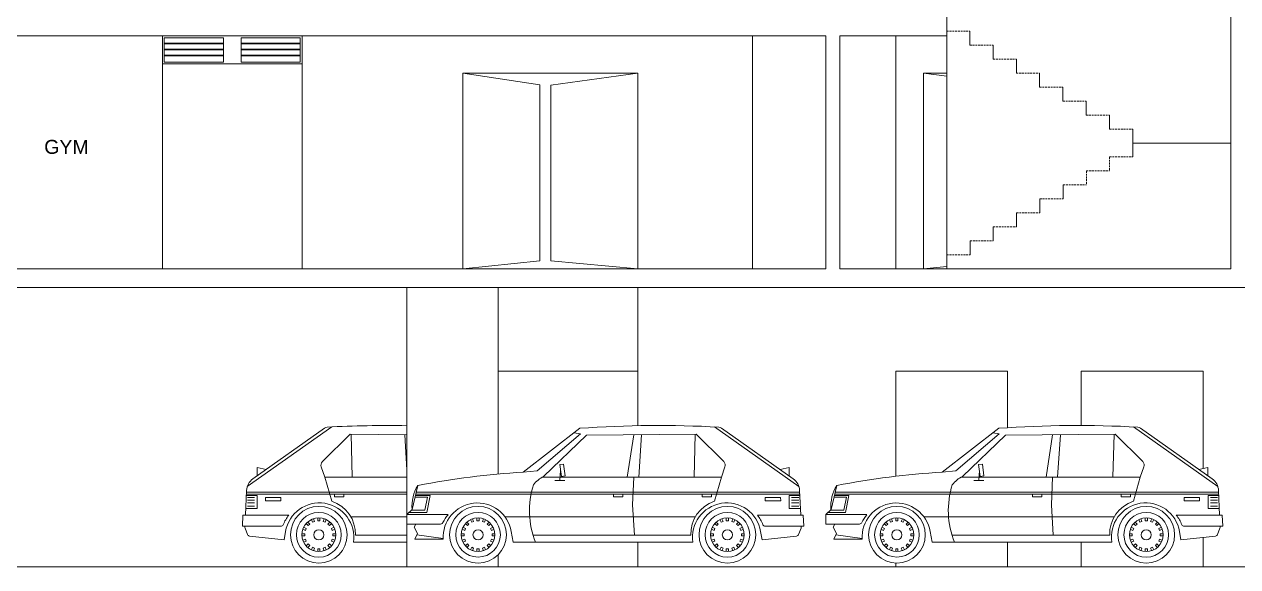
# Model space of a CAD drawing. Header units: metres. Extents: x -2 to 3328848, y -2 to 2725060.
# Drawn here: x 1663758.2 to 1663888.6, y 1363508.1 to 1363566.3 of the extents above; entities that cross this region are included whole.
import ezdxf

# ---------------------------------------------------------------- set-up
doc = ezdxf.new("R2010")
doc.units = ezdxf.units.M
doc.linetypes.add('0', pattern=[0])
doc.linetypes.add('DASHED', pattern=[70, 50, -20])
doc.layers.get('0').update_dxf_attribs({"color": 253, "lineweight": 0})
for name, color, linetype, lineweight in [('0.Vehiculos', 253, 'Continuous', 0), ('AUTOS', 253, 'Continuous', 0), ('CORTE123', 253, 'Continuous', 0), ('escalera', 253, 'DASHED', 0), ('PUERTAS', 253, 'Continuous', 0), ('TEXTURAS', 253, 'Continuous', 0)]:
    doc.layers.add(name, color=color, linetype=linetype, lineweight=lineweight)
doc.styles.get("Standard").update_dxf_attribs({"font": 'arial.ttf'})

msp = doc.modelspace()

# ---------------------------------------------------------------- linework, layer by layer
at = {"linetype": '0', "ltscale": 0.004}
for p, q in [((1663857.315, 1363540.098), (1663857.315, 1363673.098)), ((1664039.321, 1363508.098), (1663689.312, 1363508.098))]:
    msp.add_line(p, q, dxfattribs=at)
msp.add_line((1663887.821, 1363540.098), (1663887.821, 1363673.098))
at = {"layer": '0.Vehiculos', "linetype": 'Continuous'}
msp.add_line((1663884.47, 1363515.169), (1663884.467, 1363515.522), dxfattribs=at)
at = {"layer": 'AUTOS', "linetype": 'Continuous'}
for p, q in [((1663782.162, 1363516.697), (1663791.236, 1363523.115)), ((1663782.775, 1363517.542), (1663790.477, 1363522.99)), ((1663841.437, 1363516.697), (1663832.362, 1363523.115)), ((1663840.823, 1363517.542), (1663833.121, 1363522.99)), ((1663886.437, 1363516.697), (1663877.362, 1363523.115)), ((1663885.823, 1363517.542), (1663878.121, 1363522.99)), ((1663790.239, 1363519.386), (1663793.203, 1363522.326)), ((1663793.203, 1363522.326), (1663799.321, 1363522.272)), ((1663793.318, 1363522.326), (1663793.43, 1363517.7)), ((1663799.08, 1363522.274), (1663799.321, 1363518.51)), ((1663817.909, 1363522.96), (1663811.811, 1363518.264)), ((1663813.299, 1363518.377), (1663817.955, 1363522.363)), ((1663818.622, 1363522.221), (1663814.002, 1363517.802)), ((1663817.955, 1363522.363), (1663817.266, 1363522.465)), ((1663830.395, 1363522.326), (1663818.622, 1363522.221)), ((1663823.684, 1363522.267), (1663822.991, 1363517.7)), ((1663824.519, 1363522.274), (1663824.225, 1363517.7)), ((1663830.28, 1363522.326), (1663830.168, 1363517.7)), ((1663833.359, 1363519.386), (1663830.395, 1363522.326)), ((1663862.909, 1363522.96), (1663856.811, 1363518.264)), ((1663858.299, 1363518.377), (1663862.955, 1363522.363)), ((1663863.622, 1363522.221), (1663859.002, 1363517.802)), ((1663862.955, 1363522.363), (1663862.266, 1363522.465)), ((1663875.395, 1363522.326), (1663863.622, 1363522.221)), ((1663868.684, 1363522.267), (1663867.991, 1363517.7)), ((1663869.519, 1363522.274), (1663869.225, 1363517.7)), ((1663875.28, 1363522.326), (1663875.168, 1363517.7)), ((1663878.359, 1363519.386), (1663875.395, 1363522.326)), ((1663816.137, 1363519.119), (1663815.738, 1363519.066)), ((1663815.909, 1363517.793), (1663815.738, 1363519.066)), ((1663816.305, 1363517.845), (1663816.137, 1363519.119)), ((1663861.137, 1363519.119), (1663860.738, 1363519.066)), ((1663860.909, 1363517.793), (1663860.738, 1363519.066)), ((1663861.305, 1363517.845), (1663861.137, 1363519.119)), ((1663783.231, 1363518.759), (1663783.227, 1363517.862)), ((1663783.227, 1363517.908), (1663783.227, 1363517.908)), ((1663784.198, 1363518.548), (1663783.231, 1363518.759)), ((1663790.5, 1363517.7), (1663790.111, 1363518.825)), ((1663811.811, 1363518.264), (1663813.299, 1363518.377)), ((1663815.824, 1363518.429), (1663815.758, 1363517.36)), ((1663816.305, 1363517.845), (1663815.909, 1363517.793)), ((1663833.098, 1363517.7), (1663833.487, 1363518.825)), ((1663839.401, 1363518.548), (1663840.367, 1363518.759)), ((1663840.367, 1363518.759), (1663840.371, 1363517.862)), ((1663840.371, 1363517.908), (1663840.371, 1363517.908)), ((1663856.811, 1363518.264), (1663858.299, 1363518.377)), ((1663860.824, 1363518.429), (1663860.758, 1363517.36)), ((1663861.305, 1363517.845), (1663860.909, 1363517.793)), ((1663878.098, 1363517.7), (1663878.487, 1363518.825)), ((1663884.401, 1363518.548), (1663885.367, 1363518.759)), ((1663885.367, 1363518.759), (1663885.371, 1363517.862)), ((1663885.371, 1363517.908), (1663885.371, 1363517.908)), ((1663799.321, 1363517.7), (1663790.5, 1363517.7)), ((1663790.5, 1363517.7), (1663791.243, 1363515.123)), ((1663800.489, 1363516.826), (1663799.876, 1363514.249)), ((1663813.821, 1363517.7), (1663833.098, 1363517.7)), ((1663815.223, 1363517.36), (1663816.292, 1363517.36)), ((1663823.687, 1363517.7), (1663823.558, 1363514.757)), ((1663833.098, 1363517.7), (1663832.356, 1363515.123)), ((1663845.489, 1363516.826), (1663844.876, 1363514.249)), ((1663858.821, 1363517.7), (1663878.098, 1363517.7)), ((1663860.223, 1363517.36), (1663861.292, 1363517.36)), ((1663868.687, 1363517.7), (1663868.558, 1363514.757)), ((1663878.098, 1363517.7), (1663877.356, 1363515.123)), ((1663781.974, 1363513.628), (1663782.092, 1363516.291)), ((1663782.066, 1363515.734), (1663783.214, 1363515.734)), ((1663799.321, 1363515.905), (1663782.072, 1363515.905)), ((1663799.321, 1363516.103), (1663782.082, 1363516.103)), ((1663782.954, 1363515.522), (1663782.195, 1363515.522)), ((1663782.954, 1363515.248), (1663782.195, 1363515.248)), ((1663783.214, 1363515.734), (1663783.214, 1363514.351)), ((1663784.128, 1363515.169), (1663784.132, 1363515.522)), ((1663785.785, 1363515.169), (1663784.128, 1363515.169)), ((1663784.132, 1363515.522), (1663785.785, 1363515.522)), ((1663785.785, 1363515.522), (1663785.785, 1363515.169)), ((1663791.553, 1363515.905), (1663791.553, 1363515.605)), ((1663791.553, 1363515.605), (1663792.556, 1363515.605)), ((1663792.556, 1363515.605), (1663792.556, 1363515.905)), ((1663800.192, 1363515.572), (1663801.542, 1363515.572)), ((1663800.235, 1363515.753), (1663801.806, 1363515.753)), ((1663800.272, 1363516.103), (1663841.516, 1363516.103)), ((1663800.272, 1363515.905), (1663841.526, 1363515.905)), ((1663801.542, 1363515.572), (1663801.255, 1363514.153)), ((1663801.806, 1363515.753), (1663801.44, 1363513.915)), ((1663821.522, 1363515.605), (1663821.522, 1363515.905)), ((1663822.529, 1363515.605), (1663821.522, 1363515.605)), ((1663822.529, 1363515.905), (1663822.529, 1363515.605)), ((1663831.042, 1363515.605), (1663831.042, 1363515.905)), ((1663832.045, 1363515.605), (1663831.042, 1363515.605)), ((1663832.045, 1363515.905), (1663832.045, 1363515.605)), ((1663837.813, 1363515.522), (1663837.813, 1363515.169)), ((1663839.467, 1363515.522), (1663837.813, 1363515.522)), ((1663837.813, 1363515.169), (1663839.47, 1363515.169)), ((1663839.47, 1363515.169), (1663839.467, 1363515.522)), ((1663840.384, 1363515.734), (1663840.384, 1363514.351)), ((1663841.532, 1363515.734), (1663840.384, 1363515.734)), ((1663840.645, 1363515.522), (1663841.404, 1363515.522)), ((1663840.645, 1363515.248), (1663841.404, 1363515.248)), ((1663841.625, 1363513.628), (1663841.506, 1363516.291)), ((1663845.192, 1363515.572), (1663846.542, 1363515.572)), ((1663845.235, 1363515.753), (1663846.806, 1363515.753)), ((1663845.272, 1363516.103), (1663886.516, 1363516.103)), ((1663845.272, 1363515.905), (1663886.526, 1363515.905)), ((1663846.542, 1363515.572), (1663846.255, 1363514.153)), ((1663846.806, 1363515.753), (1663846.44, 1363513.915)), ((1663866.522, 1363515.605), (1663866.522, 1363515.905)), ((1663867.529, 1363515.605), (1663866.522, 1363515.605)), ((1663867.529, 1363515.905), (1663867.529, 1363515.605)), ((1663876.042, 1363515.605), (1663876.042, 1363515.905)), ((1663877.045, 1363515.605), (1663876.042, 1363515.605)), ((1663877.045, 1363515.905), (1663877.045, 1363515.605)), ((1663882.813, 1363515.522), (1663882.813, 1363515.169)), ((1663884.467, 1363515.522), (1663882.813, 1363515.522)), ((1663882.813, 1363515.169), (1663884.47, 1363515.169)), ((1663885.384, 1363515.734), (1663885.384, 1363514.351)), ((1663886.532, 1363515.734), (1663885.384, 1363515.734)), ((1663885.645, 1363515.522), (1663886.404, 1363515.522)), ((1663885.645, 1363515.248), (1663886.404, 1363515.248)), ((1663886.625, 1363513.628), (1663886.506, 1363516.291)), ((1663783.214, 1363514.351), (1663782.003, 1363514.351)), ((1663782.954, 1363514.942), (1663782.195, 1363514.942)), ((1663782.954, 1363514.595), (1663782.195, 1363514.595)), ((1663799.876, 1363514.249), (1663799.321, 1363513.688)), ((1663801.44, 1363513.915), (1663799.546, 1363513.915)), ((1663801.255, 1363514.153), (1663799.781, 1363514.153)), ((1663823.558, 1363514.757), (1663823.756, 1363511.497)), ((1663840.384, 1363514.351), (1663841.595, 1363514.351)), ((1663840.645, 1363514.942), (1663841.404, 1363514.942)), ((1663840.645, 1363514.595), (1663841.404, 1363514.595)), ((1663844.876, 1363514.249), (1663844.321, 1363513.688)), ((1663846.44, 1363513.915), (1663844.546, 1363513.915)), ((1663846.255, 1363514.153), (1663844.781, 1363514.153)), ((1663868.558, 1363514.757), (1663868.756, 1363511.497)), ((1663885.384, 1363514.351), (1663886.595, 1363514.351)), ((1663885.645, 1363514.942), (1663886.404, 1363514.942)), ((1663885.645, 1363514.595), (1663886.404, 1363514.595)), ((1663781.644, 1363512.44), (1663781.696, 1363513.628)), ((1663786.633, 1363513.628), (1663781.696, 1363513.628)), ((1663788.491, 1363512.731), (1663788.708, 1363512.516)), ((1663788.656, 1363512.892), (1663788.87, 1363512.678)), ((1663788.87, 1363512.678), (1663788.708, 1363512.516)), ((1663789.055, 1363513.16), (1663789.17, 1363512.879)), ((1663789.382, 1363512.965), (1663789.17, 1363512.879)), ((1663789.266, 1363513.245), (1663789.382, 1363512.965)), ((1663789.738, 1363513.341), (1663789.738, 1363513.038)), ((1663789.969, 1363513.038), (1663789.738, 1363513.038)), ((1663789.969, 1363513.341), (1663789.969, 1363513.038)), ((1663790.441, 1363513.245), (1663790.322, 1363512.965)), ((1663790.536, 1363512.879), (1663790.322, 1363512.965)), ((1663790.652, 1363513.16), (1663790.536, 1363512.879)), ((1663791.051, 1363512.892), (1663790.837, 1363512.678)), ((1663790.998, 1363512.516), (1663790.837, 1363512.678)), ((1663791.213, 1363512.731), (1663790.998, 1363512.516)), ((1663799.321, 1363513.463), (1663793.295, 1363513.463)), ((1663803.743, 1363513.688), (1663799.321, 1363513.688)), ((1663799.321, 1363512.681), (1663802.941, 1363512.681)), ((1663800.278, 1363512.681), (1663800.093, 1363512.338)), ((1663805.598, 1363512.731), (1663805.812, 1363512.516)), ((1663805.759, 1363512.892), (1663805.974, 1363512.678)), ((1663805.812, 1363512.516), (1663805.974, 1363512.678)), ((1663806.158, 1363513.16), (1663806.274, 1363512.879)), ((1663806.274, 1363512.879), (1663806.485, 1363512.965)), ((1663806.37, 1363513.245), (1663806.485, 1363512.965)), ((1663806.842, 1363513.341), (1663806.842, 1363513.038)), ((1663806.842, 1363513.038), (1663807.073, 1363513.038)), ((1663807.073, 1363513.341), (1663807.073, 1363513.038)), ((1663807.544, 1363513.245), (1663807.426, 1363512.965)), ((1663807.426, 1363512.965), (1663807.64, 1363512.879)), ((1663807.756, 1363513.16), (1663807.64, 1363512.879)), ((1663808.155, 1363512.892), (1663807.94, 1363512.678)), ((1663807.94, 1363512.678), (1663808.102, 1363512.516)), ((1663808.317, 1363512.731), (1663808.102, 1363512.516)), ((1663809.854, 1363513.463), (1663830.303, 1363513.463)), ((1663832.385, 1363512.731), (1663832.6, 1363512.516)), ((1663832.547, 1363512.892), (1663832.761, 1363512.678)), ((1663832.6, 1363512.516), (1663832.761, 1363512.678)), ((1663832.946, 1363513.16), (1663833.062, 1363512.879)), ((1663833.062, 1363512.879), (1663833.276, 1363512.965)), ((1663833.157, 1363513.245), (1663833.276, 1363512.965)), ((1663833.629, 1363513.341), (1663833.629, 1363513.038)), ((1663833.629, 1363513.038), (1663833.86, 1363513.038)), ((1663833.86, 1363513.341), (1663833.86, 1363513.038)), ((1663834.332, 1363513.245), (1663834.217, 1363512.965)), ((1663834.217, 1363512.965), (1663834.428, 1363512.879)), ((1663834.543, 1363513.16), (1663834.428, 1363512.879)), ((1663834.943, 1363512.892), (1663834.728, 1363512.678)), ((1663834.728, 1363512.678), (1663834.89, 1363512.516)), ((1663835.108, 1363512.731), (1663834.89, 1363512.516)), ((1663836.965, 1363513.628), (1663841.902, 1363513.628)), ((1663841.955, 1363512.44), (1663841.902, 1363513.628)), ((1663848.743, 1363513.688), (1663844.321, 1363513.688)), ((1663844.321, 1363512.681), (1663847.941, 1363512.681)), ((1663845.278, 1363512.681), (1663845.093, 1363512.338)), ((1663850.598, 1363512.731), (1663850.812, 1363512.516)), ((1663850.759, 1363512.892), (1663850.974, 1363512.678)), ((1663850.812, 1363512.516), (1663850.974, 1363512.678)), ((1663851.158, 1363513.16), (1663851.274, 1363512.879)), ((1663851.274, 1363512.879), (1663851.485, 1363512.965)), ((1663851.37, 1363513.245), (1663851.485, 1363512.965)), ((1663851.842, 1363513.341), (1663851.842, 1363513.038)), ((1663851.842, 1363513.038), (1663852.073, 1363513.038)), ((1663852.073, 1363513.341), (1663852.073, 1363513.038)), ((1663852.544, 1363513.245), (1663852.426, 1363512.965)), ((1663852.426, 1363512.965), (1663852.64, 1363512.879)), ((1663852.756, 1363513.16), (1663852.64, 1363512.879)), ((1663853.155, 1363512.892), (1663852.94, 1363512.678)), ((1663852.94, 1363512.678), (1663853.102, 1363512.516)), ((1663853.317, 1363512.731), (1663853.102, 1363512.516)), ((1663854.854, 1363513.463), (1663875.303, 1363513.463)), ((1663877.385, 1363512.731), (1663877.6, 1363512.516)), ((1663877.547, 1363512.892), (1663877.761, 1363512.678)), ((1663877.6, 1363512.516), (1663877.761, 1363512.678)), ((1663877.946, 1363513.16), (1663878.062, 1363512.879)), ((1663878.062, 1363512.879), (1663878.276, 1363512.965)), ((1663878.157, 1363513.245), (1663878.276, 1363512.965)), ((1663878.629, 1363513.341), (1663878.629, 1363513.038)), ((1663878.629, 1363513.038), (1663878.86, 1363513.038)), ((1663878.86, 1363513.341), (1663878.86, 1363513.038)), ((1663879.332, 1363513.245), (1663879.217, 1363512.965)), ((1663879.217, 1363512.965), (1663879.428, 1363512.879)), ((1663879.543, 1363513.16), (1663879.428, 1363512.879)), ((1663879.943, 1363512.892), (1663879.728, 1363512.678)), ((1663879.728, 1363512.678), (1663879.89, 1363512.516)), ((1663880.108, 1363512.731), (1663879.89, 1363512.516)), ((1663881.965, 1363513.628), (1663886.902, 1363513.628)), ((1663886.955, 1363512.44), (1663886.902, 1363513.628)), ((1663785.778, 1363512.44), (1663781.644, 1363512.44)), ((1663781.917, 1363512.355), (1663781.921, 1363512.44)), ((1663782.198, 1363511.553), (1663781.934, 1363512.246)), ((1663786.125, 1363510.979), (1663782.422, 1363511.378)), ((1663786.125, 1363510.979), (1663786.28, 1363511.883)), ((1663788.042, 1363511.645), (1663788.349, 1363511.645)), ((1663788.042, 1363511.417), (1663788.349, 1363511.417)), ((1663788.138, 1363512.117), (1663788.418, 1363512.001)), ((1663788.227, 1363512.328), (1663788.507, 1363512.213)), ((1663788.349, 1363511.645), (1663788.349, 1363511.417)), ((1663788.507, 1363512.213), (1663788.418, 1363512.001)), ((1663791.48, 1363512.328), (1663791.2, 1363512.213)), ((1663791.289, 1363512.001), (1663791.2, 1363512.213)), ((1663791.569, 1363512.117), (1663791.289, 1363512.001)), ((1663791.662, 1363511.645), (1663791.358, 1363511.645)), ((1663791.358, 1363511.417), (1663791.358, 1363511.645)), ((1663791.662, 1363511.417), (1663791.358, 1363511.417)), ((1663799.321, 1363511.497), (1663793.783, 1363511.497)), ((1663800.093, 1363512.338), (1663800.453, 1363511.648)), ((1663800.453, 1363511.648), (1663800.166, 1363511.045)), ((1663803.212, 1363511.117), (1663800.397, 1363511.53)), ((1663805.149, 1363511.645), (1663805.452, 1363511.645)), ((1663805.149, 1363511.417), (1663805.452, 1363511.417)), ((1663805.241, 1363512.117), (1663805.522, 1363512.001)), ((1663805.33, 1363512.328), (1663805.611, 1363512.213)), ((1663805.452, 1363511.417), (1663805.452, 1363511.645)), ((1663805.522, 1363512.001), (1663805.611, 1363512.213)), ((1663808.584, 1363512.328), (1663808.303, 1363512.213)), ((1663808.303, 1363512.213), (1663808.392, 1363512.001)), ((1663808.673, 1363512.117), (1663808.392, 1363512.001)), ((1663808.765, 1363511.645), (1663808.462, 1363511.645)), ((1663808.462, 1363511.645), (1663808.462, 1363511.417)), ((1663808.765, 1363511.417), (1663808.462, 1363511.417)), ((1663810.729, 1363510.718), (1663810.531, 1363511.883)), ((1663812.87, 1363511.497), (1663829.815, 1363511.497)), ((1663831.936, 1363511.645), (1663832.24, 1363511.645)), ((1663831.936, 1363511.417), (1663832.24, 1363511.417)), ((1663832.029, 1363512.117), (1663832.309, 1363512.001)), ((1663832.118, 1363512.328), (1663832.398, 1363512.213)), ((1663832.24, 1363511.417), (1663832.24, 1363511.645)), ((1663832.309, 1363512.001), (1663832.398, 1363512.213)), ((1663835.372, 1363512.328), (1663835.091, 1363512.213)), ((1663835.091, 1363512.213), (1663835.18, 1363512.001)), ((1663835.461, 1363512.117), (1663835.18, 1363512.001)), ((1663835.556, 1363511.645), (1663835.249, 1363511.645)), ((1663835.249, 1363511.645), (1663835.249, 1363511.417)), ((1663835.556, 1363511.417), (1663835.249, 1363511.417)), ((1663837.473, 1363510.979), (1663837.318, 1363511.883)), ((1663837.473, 1363510.979), (1663841.176, 1363511.378)), ((1663837.82, 1363512.44), (1663841.955, 1363512.44)), ((1663841.4, 1363511.553), (1663841.664, 1363512.246)), ((1663841.681, 1363512.355), (1663841.677, 1363512.44)), ((1663845.093, 1363512.338), (1663845.453, 1363511.648)), ((1663845.453, 1363511.648), (1663845.166, 1363511.045)), ((1663848.212, 1363511.117), (1663845.397, 1363511.53)), ((1663850.149, 1363511.645), (1663850.452, 1363511.645)), ((1663850.149, 1363511.417), (1663850.452, 1363511.417)), ((1663850.241, 1363512.117), (1663850.522, 1363512.001)), ((1663850.33, 1363512.328), (1663850.611, 1363512.213)), ((1663850.452, 1363511.417), (1663850.452, 1363511.645)), ((1663850.522, 1363512.001), (1663850.611, 1363512.213)), ((1663853.584, 1363512.328), (1663853.303, 1363512.213)), ((1663853.303, 1363512.213), (1663853.392, 1363512.001)), ((1663853.673, 1363512.117), (1663853.392, 1363512.001)), ((1663853.765, 1363511.645), (1663853.462, 1363511.645)), ((1663853.462, 1363511.645), (1663853.462, 1363511.417)), ((1663853.765, 1363511.417), (1663853.462, 1363511.417)), ((1663855.729, 1363510.718), (1663855.531, 1363511.883)), ((1663857.87, 1363511.497), (1663874.815, 1363511.497)), ((1663876.936, 1363511.645), (1663877.24, 1363511.645)), ((1663876.936, 1363511.417), (1663877.24, 1363511.417)), ((1663877.029, 1363512.117), (1663877.309, 1363512.001)), ((1663877.118, 1363512.328), (1663877.398, 1363512.213)), ((1663877.24, 1363511.417), (1663877.24, 1363511.645)), ((1663877.309, 1363512.001), (1663877.398, 1363512.213)), ((1663880.372, 1363512.328), (1663880.091, 1363512.213)), ((1663880.091, 1363512.213), (1663880.18, 1363512.001)), ((1663880.461, 1363512.117), (1663880.18, 1363512.001)), ((1663880.556, 1363511.645), (1663880.249, 1363511.645)), ((1663880.249, 1363511.645), (1663880.249, 1363511.417)), ((1663880.556, 1363511.417), (1663880.249, 1363511.417)), ((1663882.473, 1363510.979), (1663882.318, 1363511.883)), ((1663882.473, 1363510.979), (1663886.176, 1363511.378)), ((1663882.82, 1363512.44), (1663886.955, 1363512.44)), ((1663886.4, 1363511.553), (1663886.664, 1363512.246)), ((1663886.681, 1363512.355), (1663886.677, 1363512.44)), ((1663788.138, 1363510.946), (1663788.418, 1363511.061)), ((1663788.227, 1363510.731), (1663788.507, 1363510.85)), ((1663788.418, 1363511.061), (1663788.507, 1363510.85)), ((1663788.491, 1363510.332), (1663788.708, 1363510.546)), ((1663788.656, 1363510.17), (1663788.87, 1363510.385)), ((1663788.708, 1363510.546), (1663788.87, 1363510.385)), ((1663789.055, 1363509.903), (1663789.17, 1363510.183)), ((1663789.17, 1363510.183), (1663789.382, 1363510.097)), ((1663789.266, 1363509.817), (1663789.382, 1363510.097)), ((1663789.738, 1363510.025), (1663789.969, 1363510.025)), ((1663789.738, 1363509.721), (1663789.738, 1363510.025)), ((1663789.969, 1363509.721), (1663789.969, 1363510.025)), ((1663790.322, 1363510.097), (1663790.536, 1363510.183)), ((1663790.441, 1363509.817), (1663790.322, 1363510.097)), ((1663790.652, 1363509.903), (1663790.536, 1363510.183)), ((1663790.837, 1363510.385), (1663790.998, 1363510.546)), ((1663791.051, 1363510.17), (1663790.837, 1363510.385)), ((1663791.213, 1363510.332), (1663790.998, 1363510.546)), ((1663791.2, 1363510.85), (1663791.289, 1363511.061)), ((1663791.48, 1363510.731), (1663791.2, 1363510.85)), ((1663791.569, 1363510.946), (1663791.289, 1363511.061)), ((1663800.166, 1363511.045), (1663803.215, 1363511.045)), ((1663805.241, 1363510.946), (1663805.522, 1363511.061)), ((1663805.33, 1363510.731), (1663805.611, 1363510.85)), ((1663805.611, 1363510.85), (1663805.522, 1363511.061)), ((1663805.598, 1363510.332), (1663805.812, 1363510.546)), ((1663805.759, 1363510.17), (1663805.974, 1363510.385)), ((1663805.974, 1363510.385), (1663805.812, 1363510.546)), ((1663806.158, 1363509.903), (1663806.274, 1363510.183)), ((1663806.485, 1363510.097), (1663806.274, 1363510.183)), ((1663806.37, 1363509.817), (1663806.485, 1363510.097)), ((1663806.842, 1363509.721), (1663806.842, 1363510.025)), ((1663807.073, 1363510.025), (1663806.842, 1363510.025)), ((1663807.073, 1363509.721), (1663807.073, 1363510.025)), ((1663807.64, 1363510.183), (1663807.426, 1363510.097)), ((1663807.544, 1363509.817), (1663807.426, 1363510.097)), ((1663807.756, 1363509.903), (1663807.64, 1363510.183)), ((1663808.102, 1363510.546), (1663807.94, 1363510.385)), ((1663808.155, 1363510.17), (1663807.94, 1363510.385)), ((1663808.317, 1363510.332), (1663808.102, 1363510.546)), ((1663808.392, 1363511.061), (1663808.303, 1363510.85)), ((1663808.584, 1363510.731), (1663808.303, 1363510.85)), ((1663808.673, 1363510.946), (1663808.392, 1363511.061)), ((1663810.729, 1363510.718), (1663830.036, 1363510.718)), ((1663832.029, 1363510.946), (1663832.309, 1363511.061)), ((1663832.118, 1363510.731), (1663832.398, 1363510.85)), ((1663832.398, 1363510.85), (1663832.309, 1363511.061)), ((1663832.385, 1363510.332), (1663832.6, 1363510.546)), ((1663832.547, 1363510.17), (1663832.761, 1363510.385)), ((1663832.761, 1363510.385), (1663832.6, 1363510.546)), ((1663832.946, 1363509.903), (1663833.062, 1363510.183)), ((1663833.276, 1363510.097), (1663833.062, 1363510.183)), ((1663833.157, 1363509.817), (1663833.276, 1363510.097)), ((1663833.86, 1363510.025), (1663833.629, 1363510.025)), ((1663833.629, 1363509.721), (1663833.629, 1363510.025)), ((1663833.86, 1363509.721), (1663833.86, 1363510.025)), ((1663834.428, 1363510.183), (1663834.217, 1363510.097)), ((1663834.332, 1363509.817), (1663834.217, 1363510.097)), ((1663834.543, 1363509.903), (1663834.428, 1363510.183)), ((1663834.89, 1363510.546), (1663834.728, 1363510.385)), ((1663834.943, 1363510.17), (1663834.728, 1363510.385)), ((1663835.108, 1363510.332), (1663834.89, 1363510.546)), ((1663835.18, 1363511.061), (1663835.091, 1363510.85)), ((1663835.372, 1363510.731), (1663835.091, 1363510.85)), ((1663835.461, 1363510.946), (1663835.18, 1363511.061)), ((1663845.166, 1363511.045), (1663848.215, 1363511.045)), ((1663850.241, 1363510.946), (1663850.522, 1363511.061)), ((1663850.33, 1363510.731), (1663850.611, 1363510.85)), ((1663850.611, 1363510.85), (1663850.522, 1363511.061)), ((1663850.598, 1363510.332), (1663850.812, 1363510.546)), ((1663850.759, 1363510.17), (1663850.974, 1363510.385)), ((1663850.974, 1363510.385), (1663850.812, 1363510.546)), ((1663851.158, 1363509.903), (1663851.274, 1363510.183)), ((1663851.485, 1363510.097), (1663851.274, 1363510.183)), ((1663851.37, 1363509.817), (1663851.485, 1363510.097)), ((1663851.842, 1363509.721), (1663851.842, 1363510.025)), ((1663852.073, 1363510.025), (1663851.842, 1363510.025)), ((1663852.073, 1363509.721), (1663852.073, 1363510.025)), ((1663852.64, 1363510.183), (1663852.426, 1363510.097)), ((1663852.544, 1363509.817), (1663852.426, 1363510.097)), ((1663852.756, 1363509.903), (1663852.64, 1363510.183)), ((1663853.102, 1363510.546), (1663852.94, 1363510.385)), ((1663853.155, 1363510.17), (1663852.94, 1363510.385)), ((1663853.317, 1363510.332), (1663853.102, 1363510.546)), ((1663853.392, 1363511.061), (1663853.303, 1363510.85)), ((1663853.584, 1363510.731), (1663853.303, 1363510.85)), ((1663853.673, 1363510.946), (1663853.392, 1363511.061)), ((1663855.729, 1363510.718), (1663875.036, 1363510.718)), ((1663877.029, 1363510.946), (1663877.309, 1363511.061)), ((1663877.118, 1363510.731), (1663877.398, 1363510.85)), ((1663877.398, 1363510.85), (1663877.309, 1363511.061)), ((1663877.385, 1363510.332), (1663877.6, 1363510.546)), ((1663877.547, 1363510.17), (1663877.761, 1363510.385)), ((1663877.761, 1363510.385), (1663877.6, 1363510.546)), ((1663877.946, 1363509.903), (1663878.062, 1363510.183)), ((1663878.276, 1363510.097), (1663878.062, 1363510.183)), ((1663878.157, 1363509.817), (1663878.276, 1363510.097)), ((1663878.86, 1363510.025), (1663878.629, 1363510.025)), ((1663878.629, 1363509.721), (1663878.629, 1363510.025)), ((1663878.86, 1363509.721), (1663878.86, 1363510.025)), ((1663879.428, 1363510.183), (1663879.217, 1363510.097)), ((1663879.332, 1363509.817), (1663879.217, 1363510.097)), ((1663879.543, 1363509.903), (1663879.428, 1363510.183)), ((1663879.89, 1363510.546), (1663879.728, 1363510.385)), ((1663879.943, 1363510.17), (1663879.728, 1363510.385)), ((1663880.108, 1363510.332), (1663879.89, 1363510.546)), ((1663880.18, 1363511.061), (1663880.091, 1363510.85)), ((1663880.372, 1363510.731), (1663880.091, 1363510.85)), ((1663880.461, 1363510.946), (1663880.18, 1363511.061))]:
    msp.add_line(p, q, dxfattribs=at)
at = {"layer": 'AUTOS', "ltscale": 0.004}
for p, q in [((1663799.321, 1363513.688), (1663799.321, 1363512.681)), ((1663844.321, 1363513.688), (1663844.321, 1363512.681)), ((1663793.562, 1363510.718), (1663799.321, 1363510.718))]:
    msp.add_line(p, q, dxfattribs=at)
at = {"layer": 'AUTOS', "linetype": 'Continuous'}
for centre, radius in [((1663789.853, 1363511.53), 3.049), ((1663789.853, 1363511.53), 2.402), ((1663806.957, 1363511.53), 3.049), ((1663806.957, 1363511.53), 2.399), ((1663833.745, 1363511.53), 3.049), ((1663833.745, 1363511.53), 2.402), ((1663851.957, 1363511.53), 3.049), ((1663851.957, 1363511.53), 2.399), ((1663878.745, 1363511.53), 3.049), ((1663878.745, 1363511.53), 2.402), ((1663789.853, 1363511.53), 1.812), ((1663789.853, 1363511.53), 1.812), ((1663806.957, 1363511.53), 1.808), ((1663833.745, 1363511.53), 1.812), ((1663833.745, 1363511.53), 1.812), ((1663851.957, 1363511.53), 1.808), ((1663878.745, 1363511.53), 1.812), ((1663878.745, 1363511.53), 1.812), ((1663789.853, 1363511.53), 0.544), ((1663806.957, 1363511.53), 0.544), ((1663833.745, 1363511.53), 0.544), ((1663851.957, 1363511.53), 0.544), ((1663878.745, 1363511.53), 0.544)]:
    msp.add_circle(centre, radius, dxfattribs=at)
for centre, radius, start, end in [((1663790.794, 1363522.538), 0.552, 93.41953, 125.04223), ((1663797.194, 1363403.403), 119.859, 88.98291, 93.07659), ((1663826.404, 1363403.403), 119.859, 86.92341, 94.06442), ((1663832.804, 1363522.538), 0.552, 54.95777, 86.58047), ((1663871.404, 1363403.403), 119.859, 86.92341, 94.06442), ((1663877.804, 1363522.538), 0.552, 54.95777, 86.58047), ((1663790.619, 1363519.004), 0.539, 134.81813, 199.34039), ((1663832.979, 1363519.004), 0.539, 340.65961, 45.18187), ((1663877.979, 1363519.004), 0.539, 340.65961, 45.18187), ((1663817.788, 1363425.968), 92.49, 93.70495, 100.77933), ((1663815.646, 1363514.67), 3.537, 117.69272, 140.75443), ((1663862.788, 1363425.968), 92.49, 93.70495, 100.77933), ((1663860.646, 1363514.67), 3.537, 117.69272, 140.75443), ((1663783.689, 1363516.231), 1.598, 124.88016, 177.83537), ((1663804.142, 1363514.594), 4.281, 148.57816, 184.63025), ((1663821.689, 1363514.141), 9.208, 162.51123, 201.82359), ((1663839.909, 1363516.231), 1.598, 2.16463, 55.11984), ((1663849.142, 1363514.594), 4.281, 148.57816, 184.63025), ((1663866.689, 1363514.141), 9.208, 162.51123, 201.82359), ((1663884.909, 1363516.231), 1.598, 2.16463, 55.11984), ((1663789.915, 1363511.264), 3.688, 351.48872, 170.33679), ((1663790.114, 1363511.629), 3.672, 357.9389, 72.09413), ((1663806.896, 1363511.262), 3.687, 9.69331, 183.37837), ((1663833.485, 1363511.629), 3.672, 107.90587, 182.0611), ((1663833.683, 1363511.264), 3.688, 9.66321, 188.51128), ((1663851.896, 1363511.262), 3.687, 9.69331, 183.37837), ((1663878.485, 1363511.629), 3.672, 107.90587, 182.0611), ((1663878.683, 1363511.264), 3.688, 9.66321, 188.51128), ((1663785.78, 1363512.707), 0.266, 269.59793, 339.16263), ((1663789.489, 1363511.244), 3.72, 140.14074, 158.42545), ((1663802.94, 1363512.953), 0.272, 270.30472, 334.53735), ((1663806.37, 1363511.358), 3.511, 138.4402, 155.10712), ((1663834.11, 1363511.244), 3.72, 21.57455, 39.85926), ((1663837.818, 1363512.707), 0.266, 200.83737, 270.40207), ((1663847.94, 1363512.953), 0.272, 270.30472, 334.53735), ((1663851.37, 1363511.358), 3.511, 138.4402, 155.10712), ((1663879.11, 1363511.244), 3.72, 21.57455, 39.85926), ((1663882.818, 1363512.707), 0.266, 200.83737, 270.40207), ((1663782.215, 1363512.344), 0.297, 177.94585, 199.28543), ((1663782.458, 1363511.655), 0.279, 201.45727, 262.67651), ((1663841.14, 1363511.655), 0.279, 277.32349, 338.54273), ((1663841.383, 1363512.344), 0.297, 340.71457, 2.05415), ((1663886.14, 1363511.655), 0.279, 277.32349, 338.54273), ((1663886.383, 1363512.344), 0.297, 340.71457, 2.05415)]:
    msp.add_arc(centre, radius, start, end, dxfattribs=at)
at = {"layer": 'CORTE123', "linetype": '0', "ltscale": 0.004}
for p, q in [((1663844.318, 1363565.098), (1663689.26, 1363565.098)), ((1663773.068, 1363540.098), (1663773.068, 1363565.098)), ((1663788.068, 1363540.098), (1663788.068, 1363565.098)), ((1663836.43, 1363540.098), (1663836.43, 1363565.098)), ((1663844.318, 1363540.098), (1663844.318, 1363565.098)), ((1663857.315, 1363565.098), (1663845.84, 1363565.098)), ((1663845.84, 1363540.098), (1663845.84, 1363565.098)), ((1663851.832, 1363540.098), (1663851.832, 1363565.098)), ((1663805.318, 1363540.098), (1663805.318, 1363561.098)), ((1663824.137, 1363540.098), (1663824.137, 1363561.098)), ((1663854.829, 1363540.098), (1663854.829, 1363561.098)), ((1663857.312, 1363540.098), (1663857.312, 1363541.598)), ((1663857.312, 1363540.098), (1663857.312, 1363541.598)), ((1663844.318, 1363540.098), (1663689.26, 1363540.098)), ((1663887.821, 1363540.098), (1663845.84, 1363540.098)), ((1664039.321, 1363538.098), (1663689.312, 1363538.098)), ((1663799.321, 1363508.098), (1663799.321, 1363538.098)), ((1663809.121, 1363518.051), (1663809.121, 1363538.098)), ((1663824.121, 1363523.24), (1663824.121, 1363538.098)), ((1663824.121, 1363529.098), (1663809.121, 1363529.098)), ((1663851.83, 1363517.806), (1663851.83, 1363529.098)), ((1663863.82, 1363529.098), (1663851.83, 1363529.098)), ((1663863.82, 1363523.021), (1663863.82, 1363529.098)), ((1663871.738, 1363523.261), (1663871.738, 1363529.098)), ((1663884.846, 1363529.098), (1663871.738, 1363529.098)), ((1663884.846, 1363518.646), (1663884.846, 1363529.098)), ((1663824.121, 1363508.098), (1663824.121, 1363510.718)), ((1663863.82, 1363508.098), (1663863.82, 1363510.718)), ((1663871.738, 1363508.098), (1663871.738, 1363510.718)), ((1663884.846, 1363508.098), (1663884.846, 1363511.234)), ((1663809.121, 1363508.098), (1663809.121, 1363509.382)), ((1663851.83, 1363508.098), (1663851.83, 1363508.483))]:
    msp.add_line(p, q, dxfattribs=at)
at = {"layer": 'CORTE123', "linetype": 'ByBlock', "ltscale": 0.0008}
for p, q in [((1663773.252, 1363564.319), (1663779.596, 1363564.319)), ((1663773.252, 1363564.246), (1663779.596, 1363564.246)), ((1663773.252, 1363563.669), (1663779.596, 1363563.669)), ((1663773.252, 1363563.596), (1663779.596, 1363563.596)), ((1663781.505, 1363564.319), (1663787.849, 1363564.319)), ((1663781.505, 1363564.246), (1663787.849, 1363564.246)), ((1663781.505, 1363563.669), (1663787.849, 1363563.669)), ((1663781.505, 1363563.596), (1663787.849, 1363563.596)), ((1663773.252, 1363563.019), (1663779.596, 1363563.019)), ((1663773.252, 1363562.946), (1663779.596, 1363562.946)), ((1663781.505, 1363563.019), (1663787.849, 1363563.019)), ((1663781.505, 1363562.946), (1663787.849, 1363562.946))]:
    msp.add_line(p, q, dxfattribs=at)
at = {"layer": 'CORTE123', "ltscale": 0.004}
for p, q in [((1663773.068, 1363562.098), (1663788.068, 1363562.098)), ((1663805.318, 1363561.098), (1663824.137, 1363561.098)), ((1663854.829, 1363561.098), (1663857.315, 1363561.098)), ((1663805.318, 1363540.098), (1663824.137, 1363540.098))]:
    msp.add_line(p, q, dxfattribs=at)
at = {"layer": 'CORTE123', "linetype": 'ByBlock', "ltscale": 0.0008}
for points in [[(1663773.252, 1363562.296), (1663779.596, 1363562.296), (1663779.596, 1363564.89), (1663773.252, 1363564.89)], [(1663781.505, 1363562.296), (1663787.849, 1363562.296), (1663787.849, 1363564.89), (1663781.505, 1363564.89)]]:
    msp.add_lwpolyline(points, close=True, dxfattribs=at)
at = {"layer": 'escalera'}
for p, q in [((1663857.315, 1363565.598), (1663857.315, 1363568.598)), ((1663857.315, 1363540.098), (1663857.312, 1363541.598))]:
    msp.add_line(p, q, dxfattribs=at)
at = {"layer": 'escalera', "ltscale": 0.004}
for p, q in [((1663857.312, 1363565.598), (1663859.789, 1363565.598)), ((1663859.789, 1363564.098), (1663862.289, 1363564.098)), ((1663862.289, 1363562.598), (1663864.789, 1363562.598)), ((1663864.789, 1363561.098), (1663867.289, 1363561.098)), ((1663864.789, 1363561.098), (1663867.289, 1363561.098)), ((1663867.289, 1363559.598), (1663869.789, 1363559.598)), ((1663869.789, 1363558.098), (1663872.289, 1363558.098)), ((1663872.289, 1363556.598), (1663874.812, 1363556.598)), ((1663874.812, 1363555.098), (1663877.289, 1363555.098)), ((1663874.812, 1363552.098), (1663877.289, 1363552.098)), ((1663874.812, 1363552.098), (1663874.812, 1363550.598)), ((1663872.312, 1363550.598), (1663874.812, 1363550.598)), ((1663872.312, 1363550.598), (1663872.312, 1363549.098)), ((1663869.812, 1363549.098), (1663872.312, 1363549.098)), ((1663867.312, 1363547.598), (1663869.812, 1363547.598)), ((1663864.812, 1363546.098), (1663867.312, 1363546.098)), ((1663862.312, 1363544.598), (1663864.812, 1363544.598)), ((1663859.812, 1363543.098), (1663862.312, 1363543.098)), ((1663859.812, 1363543.098), (1663862.312, 1363543.098)), ((1663857.312, 1363541.598), (1663859.812, 1363541.598))]:
    msp.add_line(p, q, dxfattribs=at)
at = {"layer": 'escalera', "linetype": '0', "ltscale": 0.004}
for p, q in [((1663859.789, 1363564.098), (1663859.789, 1363565.598)), ((1663862.289, 1363562.598), (1663862.289, 1363564.098)), ((1663864.789, 1363561.098), (1663864.789, 1363562.598)), ((1663867.289, 1363559.598), (1663867.289, 1363561.098)), ((1663869.789, 1363558.098), (1663869.789, 1363559.598)), ((1663872.289, 1363556.598), (1663872.289, 1363558.098)), ((1663874.812, 1363555.098), (1663874.812, 1363556.598)), ((1663877.289, 1363552.098), (1663877.289, 1363555.098)), ((1663877.289, 1363553.598), (1663887.821, 1363553.598)), ((1663869.812, 1363547.598), (1663869.812, 1363549.098)), ((1663867.312, 1363546.098), (1663867.312, 1363547.598)), ((1663864.812, 1363544.598), (1663864.812, 1363546.098)), ((1663862.312, 1363543.098), (1663862.312, 1363544.598)), ((1663859.812, 1363541.598), (1663859.812, 1363543.098))]:
    msp.add_line(p, q, dxfattribs=at)
at = {"layer": 'PUERTAS', "ltscale": 0.004}
for p, q in [((1663805.318, 1363561.098), (1663813.585, 1363559.836)), ((1663824.137, 1363561.098), (1663814.785, 1363559.824)), ((1663854.829, 1363561.098), (1663857.315, 1363560.773)), ((1663805.318, 1363540.098), (1663813.585, 1363540.94)), ((1663824.137, 1363540.098), (1663814.785, 1363540.96)), ((1663854.829, 1363540.098), (1663857.315, 1363540.354))]:
    msp.add_line(p, q, dxfattribs=at)
at = {"layer": 'PUERTAS', "linetype": '0', "ltscale": 0.004}
for p, q in [((1663813.585, 1363540.94), (1663813.585, 1363559.836)), ((1663814.785, 1363540.96), (1663814.785, 1363559.824))]:
    msp.add_line(p, q, dxfattribs=at)
at = {"layer": 'TEXTURAS', "ltscale": 0.025}
msp.add_line((1663857.315, 1363540.098), (1663857.315, 1363562.598), dxfattribs=at)

# ---------------------------------------------------------------- texts
at = {"linetype": 'Continuous', "insert": (1663760.353, 1363553.934), "char_height": 1.5, "attachment_point": 1}
msp.add_mtext_dynamic_manual_height_columns('GYM', width=45.32036, gutter_width=125, heights=[0], dxfattribs=at)

doc.saveas('drawing.dxf')
